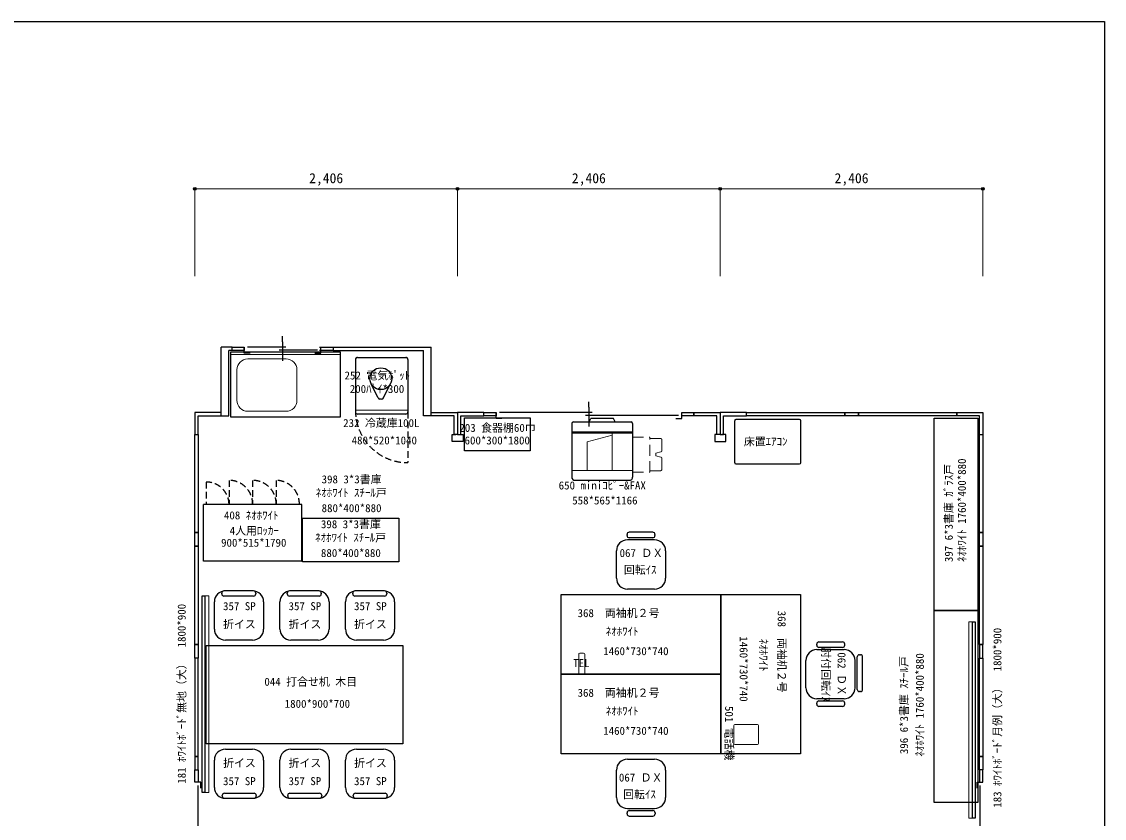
# Model space of a CAD drawing. Units: millimetres, scale not verified. Extents: x -9701 to 9964, y -7062 to 6920.
# Drawn here: x 44 to 9961, y -381 to 6920 of the extents above; entities that cross this region are included whole.
import ezdxf
from ezdxf.enums import TextEntityAlignment as Align

# ---------------------------------------------------------------- set-up
doc = ezdxf.new("R2010")
doc.units = ezdxf.units.MM
doc.header["$LTSCALE"] = 50
doc.header["$PDMODE"] = 32
doc.header["$PDSIZE"] = 25
doc.linetypes.add('DASHED1', pattern=[1.8, 1.2, -0.6])
doc.linetypes.add('DASHED2', pattern=[3, 2, -1])
for name, color, linetype, lineweight in [('0-0', 7, 'Continuous', 25), ('0-1', 7, 'Continuous', 25), ('0-3', 7, 'Continuous', 25)]:
    doc.layers.add(name, color=color, linetype=linetype, lineweight=lineweight)
doc.styles.add('ＭＳ ゴシック', font='')
doc.styles.get('ＭＳ ゴシック').set_extended_font_data('MS Gothic')

msp = doc.modelspace()

# ---------------------------------------------------------------- linework, layer by layer
at = {"layer": '0-0'}
msp.add_lwpolyline([(-9701.19, 6920.35), (9960.97, 6920.35), (9960.97, -7062.09)], dxfattribs=at)
at = {"layer": '0-1', "color": 4, "lineweight": 18}
for p, q in [((1630.92, 5387.63), (4036.92, 5387.63)), ((1630.92, 5387.63), (1630.92, 4587.63)), ((4036.92, 5387.63), (4036.92, 4587.63)), ((4036.92, 5387.63), (6442.92, 5387.63)), ((4036.92, 5387.63), (4036.92, 4587.63)), ((6442.92, 5387.63), (6442.92, 4587.63)), ((6442.92, 5387.63), (8848.92, 5387.63)), ((6442.92, 5387.63), (6442.92, 4587.63)), ((8848.92, 5387.63), (8848.92, 4587.63)), ((1960.74, 3870.13), (2960.74, 3870.13)), ((2465.74, 3830.13), (2115.74, 3830.13)), ((2015.74, 3450.13), (2015.74, 3730.13)), ((2565.74, 3450.13), (2565.74, 3730.13)), ((2115.74, 3350.13), (2465.74, 3350.13))]:
    msp.add_line(p, q, dxfattribs=at)
at = {"layer": '0-1'}
for p, q in [((2433.92, 3987.63), (2433.92, 4037.63)), ((1871.42, 3337.63), (1871.42, 3937.63)), ((1971.42, 3937.63), (1871.42, 3937.63)), ((1941.42, 3307.63), (1941.42, 3907.63)), ((1971.42, 3907.63), (1941.42, 3907.63)), ((1971.42, 3907.63), (1971.42, 3937.63)), ((2463.92, 3937.63), (2113.92, 3937.63)), ((2753.92, 3910.63), (2403.92, 3910.63)), ((2771.42, 3937.63), (2896.42, 3937.63)), ((2896.42, 3937.63), (2896.42, 3907.63)), ((2896.42, 3937.63), (3796.42, 3937.63)), ((2896.42, 3907.63), (3726.42, 3907.63)), ((3726.42, 3307.63), (3726.42, 3907.63)), ((3796.42, 3337.63), (3796.42, 3937.63)), ((5239.92, 3387.63), (5239.92, 3437.63)), ((1871.42, 3307.63), (1871.42, 3337.63)), ((1871.42, 3307.63), (1941.42, 3307.63)), ((3796.42, 3307.63), (3726.42, 3307.63)), ((3796.42, 3337.63), (4036.92, 3337.63)), ((3796.42, 3307.63), (3796.42, 3337.63)), ((4036.92, 3337.63), (4036.92, 3137.63)), ((4036.92, 3337.63), (4036.92, 3137.63)), ((4036.92, 3337.63), (4036.92, 3137.63)), ((5269.92, 3337.63), (4419.92, 3337.63)), ((6059.92, 3310.63), (5209.92, 3310.63)), ((6442.92, 3337.63), (6442.92, 3137.63)), ((6442.92, 3337.63), (6442.92, 3137.63)), ((6683.42, 3337.63), (6442.92, 3337.63)), ((6442.92, 3337.63), (6442.92, 3137.63)), ((1630.92, 3137.63), (1660.92, 3137.63)), ((3986.92, 3072.63), (3986.92, 3137.63)), ((3986.92, 3137.63), (4021.59, 3137.63)), ((4047.16, 3137.63), (4086.92, 3137.63)), ((4086.92, 3137.63), (4086.92, 3072.63)), ((6392.92, 3137.63), (6392.92, 3072.63)), ((6427.35, 3137.63), (6392.92, 3137.63)), ((6492.92, 3137.63), (6458.24, 3137.63)), ((6492.92, 3072.63), (6492.92, 3137.63)), ((8818.92, 3137.63), (8848.92, 3137.63)), ((4036.92, 3072.63), (3986.92, 3072.63)), ((4086.92, 3072.63), (4036.92, 3072.63)), ((6392.92, 3072.63), (6442.92, 3072.63)), ((6442.92, 3072.63), (6492.92, 3072.63)), ((1630.92, 1212.63), (1660.92, 1212.63)), ((1630.92, 1212.63), (1660.92, 1212.63)), ((8818.92, 1212.63), (8848.92, 1212.63)), ((8818.92, 1212.63), (8848.92, 1212.63)), ((1657.92, -79.87), (1657.92, -929.87)), ((8821.92, -79.87), (8821.92, -929.87))]:
    msp.add_line(p, q, dxfattribs=at)
for points in [[(2433.92, 3987.63), (2433.92, 3860.63), (2433.92, 3810.63)], [(2137.92, 3883.63), (2083.92, 3883.63), (2083.92, 3937.63)], [(2729.92, 3883.63), (2783.92, 3883.63), (2783.92, 3937.63)], [(2896.42, 3937.63), (2896.42, 3907.63), (2771.42, 3907.63)], [(5239.92, 3387.63), (5239.92, 3260.63), (5239.92, 3210.63)], [(1871.42, 3337.63), (1630.92, 3337.63), (1630.92, 3137.63)], [(1871.42, 3337.63), (1630.92, 3337.63), (1630.92, 3137.63)], [(1660.92, 3137.63), (1660.92, 3307.63), (1871.42, 3307.63)], [(1660.92, 3137.63), (1660.92, 3307.63), (1871.42, 3307.63)], [(4036.92, 3137.63), (4006.92, 3137.63), (4006.92, 3307.63), (3796.42, 3307.63)], [(4443.92, 3283.63), (4389.92, 3283.63), (4389.92, 3337.63)], [(6035.92, 3283.63), (6089.92, 3283.63), (6089.92, 3337.63)], [(6442.92, 3137.63), (6472.92, 3137.63), (6472.92, 3307.63), (6683.42, 3307.63), (6683.42, 3337.63)], [(8608.42, 3337.63), (8848.92, 3337.63), (8848.92, 3137.63)], [(8818.92, 3137.63), (8818.92, 3307.63), (8608.42, 3307.63), (8608.42, 3337.63)], [(8608.42, 3337.63), (8848.92, 3337.63), (8848.92, 3137.63)], [(8818.92, 3137.63), (8818.92, 3307.63), (8608.42, 3307.63), (8608.42, 3337.63)], [(1660.92, 1212.63), (1660.92, 1087.63), (1630.92, 1087.63), (1630.92, 1212.63)], [(8818.92, 1212.63), (8818.92, 1087.63), (8848.92, 1087.63), (8848.92, 1212.63)], [(1684.92, -103.87), (1684.92, -49.87), (1630.92, -49.87)], [(8794.92, -103.87), (8794.92, -49.87), (8848.92, -49.87)]]:
    msp.add_lwpolyline(points, dxfattribs=at)
for points in [[(1960.74, 3295.13), (1960.74, 3895.13), (2960.74, 3895.13), (2960.74, 3295.13)], [(2083.92, 3907.63), (1971.42, 3907.63), (1971.42, 3937.63), (2083.92, 3937.63)], [(2896.42, 3907.63), (2783.92, 3907.63), (2783.92, 3937.63), (2896.42, 3937.63)], [(4277.42, 3337.63), (4036.92, 3337.63), (4036.92, 3137.63), (4066.92, 3137.63), (4066.92, 3307.63), (4277.42, 3307.63)], [(4389.92, 3307.63), (4277.42, 3307.63), (4277.42, 3337.63), (4389.92, 3337.63)], [(6202.42, 3307.63), (6089.92, 3307.63), (6089.92, 3337.63), (6202.42, 3337.63)], [(6202.42, 3337.63), (6442.92, 3337.63), (6442.92, 3137.63), (6412.92, 3137.63), (6412.92, 3307.63), (6202.42, 3307.63)], [(7583.42, 3307.63), (6683.42, 3307.63), (6683.42, 3337.63), (7583.42, 3337.63)], [(7708.42, 3337.63), (7708.42, 3307.63), (7583.42, 3307.63), (7583.42, 3337.63)], [(8608.42, 3307.63), (7708.42, 3307.63), (7708.42, 3337.63), (8608.42, 3337.63)], [(1630.92, 2237.63), (1630.92, 3137.63), (1660.92, 3137.63), (1660.92, 2237.63)], [(8818.92, 2237.63), (8818.92, 3137.63), (8848.92, 3137.63), (8848.92, 2237.63)], [(1660.92, 2112.63), (1630.92, 2112.63), (1630.92, 2237.63), (1660.92, 2237.63)], [(8848.92, 2112.63), (8818.92, 2112.63), (8818.92, 2237.63), (8848.92, 2237.63)], [(1630.92, 1212.63), (1630.92, 2112.63), (1660.92, 2112.63), (1660.92, 1212.63)], [(8818.92, 1212.63), (8818.92, 2112.63), (8848.92, 2112.63), (8848.92, 1212.63)], [(1630.92, 187.63), (1660.92, 187.63), (1660.92, 1087.63), (1630.92, 1087.63)], [(8848.92, 187.63), (8818.92, 187.63), (8818.92, 1087.63), (8848.92, 1087.63)], [(1630.92, 62.63), (1660.92, 62.63), (1660.92, 187.63), (1630.92, 187.63)], [(8848.92, 62.63), (8818.92, 62.63), (8818.92, 187.63), (8848.92, 187.63)], [(1660.92, 62.63), (1660.92, -49.87), (1630.92, -49.87), (1630.92, 62.63)], [(8818.92, 62.63), (8818.92, -49.87), (8848.92, -49.87), (8848.92, 62.63)]]:
    msp.add_lwpolyline(points, close=True, dxfattribs=at)
at = {"layer": '0-1', "color": 4, "lineweight": 18}
for centre, start, end in [((2115.74, 3730.13), 90, 180), ((2465.74, 3730.13), 0, 90), ((2115.74, 3450.13), 180, 270), ((2465.74, 3450.13), 270, 0)]:
    msp.add_arc(centre, 100, start, end, dxfattribs=at)
at = {"layer": '0-1', "color": 4}
for p in [(1630.92, 5387.63), (4036.92, 5387.63), (6442.92, 5387.63), (8848.92, 5387.63)]:
    msp.add_point(p, dxfattribs=at)
at = {"layer": '0-3'}
for p, q in [((3101.79, 3824.03), (3101.79, 3344.03)), ((3121.79, 3844.03), (3561.79, 3844.03)), ((3581.79, 3824.03), (3581.79, 3344.03)), ((3308.52, 3472.47), (3244.11, 3604.58)), ((3359.47, 3472.47), (3423.88, 3604.58)), ((3341.5, 3461.23), (3326.49, 3461.23)), ((3561.79, 3324.03), (3121.79, 3324.03)), ((5241.8, 3252.19), (5259.12, 3282.19)), ((7170.15, 3272.99), (6585.15, 3272.99)), ((5082.8, 3237.19), (5082.8, 2747.19)), ((5097.8, 3252.19), (5625.8, 3252.19)), ((5640.8, 3237.19), (5640.8, 2747.19)), ((6575.15, 2877.99), (6575.15, 3262.99)), ((7180.15, 2877.99), (7180.15, 3262.99)), ((5640.8, 3157.19), (5082.8, 3157.19)), ((6585.15, 2867.99), (7170.15, 2867.99)), ((5112.8, 2717.19), (5610.8, 2717.19)), ((2609.77, 2495.8), (1709.77, 2495.8)), ((2609.77, 1975.8), (2609.77, 2495.8)), ((5589.14, 2210.98), (5589.14, 2220.98)), ((5825.27, 2240.98), (5609.14, 2240.98)), ((5825.27, 2190.98), (5609.14, 2190.98)), ((5845.27, 2220.98), (5845.27, 2210.98)), ((5842.27, 2170.98), (5592.27, 2170.98)), ((5492.27, 1820.98), (5492.27, 2070.98)), ((5942.27, 2070.98), (5942.27, 1820.98)), ((2169.2, 1703.47), (1896.93, 1703.47)), ((2769.2, 1703.47), (2496.93, 1703.47)), ((3369.2, 1703.47), (3096.93, 1703.47)), ((5842.27, 1720.98), (5592.27, 1720.98)), ((1810.18, 1353.47), (1810.18, 1603.47)), ((1876.93, 1676.9), (1876.93, 1683.47)), ((2169.2, 1656.9), (1896.93, 1656.9)), ((2189.2, 1683.47), (2189.2, 1676.9)), ((2260.18, 1603.47), (2260.18, 1353.47)), ((2410.18, 1353.47), (2410.18, 1603.47)), ((2476.93, 1676.9), (2476.93, 1683.47)), ((2769.2, 1656.9), (2496.93, 1656.9)), ((2789.2, 1683.47), (2789.2, 1676.9)), ((2860.18, 1603.47), (2860.18, 1353.47)), ((3010.18, 1353.47), (3010.18, 1603.47)), ((3076.93, 1676.9), (3076.93, 1683.47)), ((3369.2, 1656.9), (3096.93, 1656.9)), ((3389.2, 1683.47), (3389.2, 1676.9)), ((3460.18, 1603.47), (3460.18, 1353.47)), ((2160.18, 1253.47), (1910.17, 1253.47)), ((2760.17, 1253.47), (2510.17, 1253.47)), ((3360.18, 1253.47), (3110.17, 1253.47)), ((7326.5, 1205.98), (7326.5, 1215.98)), ((7346.5, 1235.98), (7562.95, 1235.98)), ((7582.95, 1205.98), (7582.95, 1215.98)), ((7327.27, 1165.98), (7577.27, 1165.98)), ((7562.95, 1185.98), (7346.5, 1185.98)), ((7697.27, 800.81), (7697.27, 1098.57)), ((7717.27, 1118.57), (7727.27, 1118.57)), ((7747.27, 800.81), (7747.27, 1098.57)), ((7227.27, 815.98), (7227.27, 1065.98)), ((7677.27, 815.98), (7677.27, 1065.98)), ((7577.27, 715.98), (7327.27, 715.98)), ((7346.5, 695.98), (7562.95, 695.98)), ((7727.27, 780.81), (7717.27, 780.81)), ((7326.5, 665.98), (7326.5, 675.98)), ((7562.95, 645.98), (7346.5, 645.98)), ((7582.95, 665.98), (7582.95, 675.98)), ((1910.18, 253.47), (2160.18, 253.47)), ((2510.18, 253.47), (2760.18, 253.47)), ((3110.18, 253.47), (3360.18, 253.47)), ((1810.18, -96.53), (1810.18, 153.47)), ((2260.18, 153.47), (2260.18, -96.53)), ((2410.18, -96.53), (2410.18, 153.47)), ((2860.18, 153.47), (2860.18, -96.53)), ((3010.18, -96.53), (3010.18, 153.47)), ((3460.18, 153.47), (3460.18, -96.53)), ((5592.27, 160.98), (5842.27, 160.98)), ((5492.27, -189.02), (5492.27, 60.98)), ((5942.27, 60.98), (5942.27, -189.02)), ((1881.15, -176.53), (1881.15, -169.96)), ((1901.15, -149.96), (2173.42, -149.96)), ((1901.15, -196.53), (2173.42, -196.53)), ((2193.42, -169.96), (2193.42, -176.53)), ((2481.15, -176.53), (2481.15, -169.96)), ((2501.15, -149.96), (2773.42, -149.96)), ((2501.15, -196.53), (2773.42, -196.53)), ((2793.42, -169.96), (2793.42, -176.53)), ((3081.15, -176.53), (3081.15, -169.96)), ((3101.15, -149.96), (3373.42, -149.96)), ((3101.15, -196.53), (3373.42, -196.53)), ((3393.42, -169.96), (3393.42, -176.53)), ((5592.27, -289.02), (5842.27, -289.02)), ((5589.27, -339.02), (5589.27, -329.02)), ((5609.27, -309.02), (5825.4, -309.02)), ((5609.27, -359.02), (5825.4, -359.02)), ((5845.4, -329.02), (5845.4, -339.02))]:
    msp.add_line(p, q, dxfattribs=at)
at = {"layer": '0-3', "color": 4, "lineweight": 18}
for p, q in [((3581.79, 3359.03), (3101.79, 3359.03)), ((5640.8, 3150.18), (5082.8, 3150.18)), ((5451.55, 3130.46), (5222.64, 3069.12)), ((5451.55, 2808.44), (5451.55, 3150.18)), ((5222.64, 3069.12), (5222.64, 2808.44)), ((5082.8, 2808.44), (5640.8, 2808.44)), ((1722.6, 1657.87), (1757.6, 1657.87)), ((1757.6, -142.13), (1757.6, 1657.87)), ((8719.2, 1421.43), (8719.2, -378.58)), ((8754.2, 1421.43), (8719.2, 1421.43)), ((5146.31, 951.19), (5146.31, 1123.19)), ((5191.31, 1133.19), (5156.31, 1133.19)), ((5201.31, 951.19), (5201.31, 1123.19)), ((5156.31, 941.19), (5191.31, 941.19)), ((6567.88, 469.62), (6567.88, 305.62)), ((6577.88, 479.62), (6783.88, 479.62)), ((6793.88, 305.62), (6793.88, 469.62)), ((6577.88, 295.62), (6783.88, 295.62)), ((1722.6, -142.13), (1757.6, -142.13)), ((8754.2, -378.58), (8719.2, -378.58))]:
    msp.add_line(p, q, dxfattribs=at)
at = {"layer": '0-3', "linetype": 'DASHED1'}
for p, q in [((3581.79, 3344.03), (3581.79, 2879.03)), ((1735.9, 2701.44), (1735.9, 2500.71)), ((1944.2, 2716.87), (1944.2, 2492.99)), ((2160.22, 2716.73), (2160.22, 2492.99)), ((2376.25, 2716.83), (2376.25, 2492.99))]:
    msp.add_line(p, q, dxfattribs=at)
at = {"layer": '0-3', "color": 4, "linetype": 'DASHED2', "lineweight": 18}
for p, q in [((5640.8, 3114.09), (5798.92, 3114.09)), ((5798.92, 2792.65), (5798.92, 3114.09)), ((5893.8, 3101.68), (5798.92, 3101.68)), ((5908.8, 2992.56), (5908.8, 3086.68)), ((5897.68, 2978.07), (5853.06, 2966.12)), ((5853.06, 2966.12), (5853.06, 2940.92)), ((5897.68, 2928.96), (5853.06, 2940.92)), ((5908.8, 2820.06), (5908.8, 2914.48)), ((5640.8, 2792.65), (5798.92, 2792.65)), ((5893.8, 2805.06), (5798.92, 2805.06))]:
    msp.add_line(p, q, dxfattribs=at)
at = {"layer": '0-3'}
for points in [[(4100.87, 2988.22), (4100.87, 3288.22), (4700.87, 3288.22), (4700.87, 2988.22)], [(8801.97, 1525.31), (8401.97, 1525.31), (8401.97, 3285.31), (8801.97, 3285.31)], [(2617.63, 1971.21), (2617.63, 2371.21), (3497.63, 2371.21), (3497.63, 1971.21)], [(1722.6, -142.13), (1697.6, -142.13), (1697.6, 1657.87), (1722.6, 1657.87)], [(4987.27, 940.98), (4987.27, 1670.98), (6447.27, 1670.98), (6447.27, 940.98)], [(6447.27, 1670.98), (7177.27, 1670.98), (7177.27, 210.98), (6447.27, 210.98)], [(8801.97, -234.69), (8401.97, -234.69), (8401.97, 1525.31), (8801.97, 1525.31)], [(8754.2, 1421.43), (8779.2, 1421.43), (8779.2, -378.58), (8754.2, -378.58)], [(1735.18, 303.47), (1735.18, 1203.47), (3535.18, 1203.47), (3535.18, 303.47)], [(4987.27, 210.98), (4987.27, 940.98), (6447.27, 940.98), (6447.27, 210.98)]]:
    msp.add_lwpolyline(points, close=True, dxfattribs=at)
for points in [[(5481.8, 3252.19), (5464.48, 3282.19), (5259.12, 3282.19)], [(2609.77, 1975.8), (1709.77, 1975.8), (1709.77, 2495.8)]]:
    msp.add_lwpolyline(points, dxfattribs=at)
msp.add_circle((3334, 3648.4), 100, dxfattribs=at)
for centre, radius, start, end in [((3121.79, 3824.03), 20, 90, 180), ((3561.79, 3824.03), 20, 0, 90), ((3326.49, 3481.23), 20, 205.99115, 270), ((3341.5, 3481.23), 20, 270, 334.00885), ((3121.79, 3344.03), 20, 180, 270), ((3561.79, 3344.03), 20, 270, 0), ((6585.15, 3262.99), 10, 90, 180), ((7170.15, 3262.99), 10, 0, 90), ((5097.8, 3237.19), 15, 90, 180), ((5625.8, 3237.19), 15, 0, 90), ((6585.15, 2877.99), 10, 180, 270), ((7170.15, 2877.99), 10, 270, 0), ((5112.8, 2747.19), 30, 180, 270), ((5610.8, 2747.19), 30, 270, 0), ((5609.14, 2220.98), 20, 90, 180), ((5609.14, 2210.98), 20, 180, 270), ((5825.27, 2220.98), 20, 0, 90), ((5825.27, 2210.98), 20, 270, 0), ((5592.27, 2070.98), 100, 90, 180), ((5842.27, 2070.98), 100, 0, 90), ((5592.27, 1820.98), 100, 180, 270), ((5842.27, 1820.98), 100, 270, 0), ((1910.17, 1603.47), 100, 90, 180), ((1896.93, 1683.47), 20, 90, 180), ((2160.18, 1603.47), 100, 0, 90), ((2169.2, 1683.47), 20, 0, 90), ((2510.17, 1603.47), 100, 90, 180), ((2496.93, 1683.47), 20, 90, 180), ((2760.17, 1603.47), 100, 0, 90), ((2769.2, 1683.47), 20, 0, 90), ((3110.17, 1603.47), 100, 90, 180), ((3096.93, 1683.47), 20, 90, 180), ((3360.18, 1603.47), 100, 0, 90), ((3369.2, 1683.47), 20, 0, 90), ((1896.93, 1676.9), 20, 180, 270), ((2169.2, 1676.9), 20, 270, 0), ((2496.93, 1676.9), 20, 180, 270), ((2769.2, 1676.9), 20, 270, 0), ((3096.93, 1676.9), 20, 180, 270), ((3369.2, 1676.9), 20, 270, 0), ((1910.17, 1353.47), 100, 180, 270), ((2160.18, 1353.47), 100, 270, 0), ((2510.17, 1353.47), 100, 180, 270), ((2760.17, 1353.47), 100, 270, 0), ((3110.17, 1353.47), 100, 180, 270), ((3360.18, 1353.47), 100, 270, 0), ((7346.5, 1215.98), 20, 90, 180), ((7346.5, 1205.98), 20, 180, 270), ((7562.95, 1215.98), 20, 0, 90), ((7562.95, 1205.98), 20, 270, 0), ((7327.27, 1065.98), 100, 90, 180), ((7577.27, 1065.98), 100, 0, 90), ((7717.27, 1098.57), 20, 90, 180), ((7727.27, 1098.57), 20, 0, 90), ((7727.27, 1098.57), 20, 0, 90), ((7327.27, 815.98), 100, 180, 270), ((7577.27, 815.98), 100, 270, 0), ((7717.27, 800.81), 20, 180, 270), ((7727.27, 800.81), 20, 270, 0), ((7346.5, 675.98), 20, 90, 180), ((7562.95, 675.98), 20, 0, 90), ((7346.5, 665.98), 20, 180, 270), ((7562.95, 665.98), 20, 270, 0), ((1910.18, 153.47), 100, 90, 180), ((2160.18, 153.47), 100, 0, 90), ((2510.18, 153.47), 100, 90, 180), ((2760.18, 153.47), 100, 0, 90), ((3110.18, 153.47), 100, 90, 180), ((3360.18, 153.47), 100, 0, 90), ((5592.27, 60.98), 100, 90, 180), ((5842.27, 60.98), 100, 0, 90), ((1910.18, -96.53), 100, 180, 270), ((2160.18, -96.53), 100, 270, 0), ((2510.18, -96.53), 100, 180, 270), ((2760.18, -96.53), 100, 270, 0), ((3110.18, -96.53), 100, 180, 270), ((3360.18, -96.53), 100, 270, 0), ((1901.15, -169.96), 20, 90, 180), ((1901.15, -176.53), 20, 180, 270), ((2173.42, -169.96), 20, 0, 90), ((2173.42, -176.53), 20, 270, 0), ((2501.15, -169.96), 20, 90, 180), ((2501.15, -176.53), 20, 180, 270), ((2773.42, -169.96), 20, 0, 90), ((2773.42, -176.53), 20, 270, 0), ((3101.15, -169.96), 20, 90, 180), ((3101.15, -176.53), 20, 180, 270), ((3373.42, -169.96), 20, 0, 90), ((3373.42, -176.53), 20, 270, 0), ((5592.27, -189.02), 100, 180, 270), ((5842.27, -189.02), 100, 270, 0), ((5609.27, -329.02), 20, 90, 180), ((5609.27, -339.02), 20, 180, 270), ((5825.4, -329.02), 20, 0, 90), ((5825.4, -339.02), 20, 270, 0)]:
    msp.add_arc(centre, radius, start, end, dxfattribs=at)
at = {"layer": '0-3', "linetype": 'DASHED1'}
for centre, radius, start, end in [((3581.79, 3359.03), 480, 180, 270), ((1735.9, 2492.99), 208.45, 2.1212, 90), ((1944.2, 2500.71), 216.16, 357.95448, 90), ((2160.22, 2500.71), 216.02, 0, 90), ((2372.39, 2500.71), 216.16, 357.95448, 88.97754)]:
    msp.add_arc(centre, radius, start, end, dxfattribs=at)
at = {"layer": '0-3', "color": 4, "linetype": 'DASHED2', "lineweight": 18}
for centre, start, end in [((5893.8, 3086.68), 0, 90), ((5893.8, 2992.56), 284.99998, 0), ((5893.8, 2914.48), 0, 74.99998), ((5893.8, 2820.06), 270, 0)]:
    msp.add_arc(centre, 15, start, end, dxfattribs=at)
at = {"layer": '0-3', "color": 4, "lineweight": 18}
for centre, start, end in [((5156.31, 1123.19), 90, 180), ((5191.31, 1123.19), 0, 90), ((5156.31, 951.19), 180, 270), ((5191.31, 951.19), 270, 0), ((6577.88, 469.62), 90, 180), ((6783.88, 469.62), 0, 90), ((6577.88, 305.62), 180, 270), ((6783.88, 305.62), 270, 0)]:
    msp.add_arc(centre, 10, start, end, dxfattribs=at)

# ---------------------------------------------------------------- texts
at = {"layer": '0-1', "color": 4, "style": 'ＭＳ ゴシック'}
for p in [(2677.67, 5412.63), (5083.67, 5412.63), (7489.67, 5412.63)]:
    msp.add_text('2,406', height=91.64, dxfattribs=at).set_placement(p, align=Align.BOTTOM_LEFT)
at = {"layer": '0-3', "color": 4, "style": 'ＭＳ ゴシック'}
for s, p in [('252 電気ﾎﾟｯﾄ', (3001.96, 3619.15)), ('200ﾊﾟｲ*300', (3049.68, 3495.49)), ('232 冷蔵庫100L', (2989.06, 3183.41)), ('203 食器棚60巾', (4053.48, 3139.42)), ('480*520*1040', (3066.71, 3024.23)), ('600*300*1800', (4101.13, 3023.91)), ('床置ｴｱｺﾝ', (6659.15, 3013.52)), ('398 3*3書庫', (2791.87, 2667.38)), ('650 miniｺﾋﾟｰ&FAX', (4963.14, 2611.5)), ('ﾈｵﾎﾜｲﾄ ｽﾁｰﾙ戸', (2738.68, 2544.74)), ('880*400*880', (2791.87, 2403.51)), ('558*565*1166', (5087.21, 2474.2)), ('408 ﾈｵﾎﾜｲﾄ', (1897.39, 2337.33)), ('4人用ﾛｯｶｰ', (1950.17, 2196.59)), ('398 3*3書庫', (2785.54, 2256.16)), ('900*515*1790', (1871, 2086.63)), ('ﾈｵﾎﾜｲﾄ ｽﾁｰﾙ戸', (2732.36, 2133.51)), ('880*400*880', (2785.54, 1992.29)), ('067 ＤＸ', (5521.17, 1992.4)), ('回転ｲｽ', (5559.78, 1837.97)), ('357 SP', (1888.96, 1505.21)), ('357 SP', (2488.96, 1505.21)), ('357 SP', (3088.96, 1505.21)), ('368\u3000両袖机２号', (5136.21, 1441.56)), ('折イス', (1888.96, 1339.27)), ('折イス', (2488.96, 1339.27)), ('折イス', (3088.96, 1339.27)), ('ﾈｵﾎﾜｲﾄ', (5394.46, 1273.96)), ('1460*730*740', (5371.06, 1092.93)), ('TEL', (5096.32, 983.03)), ('044 打合せ机 木目', (2267.46, 812.8)), ('368\u3000両袖机２号', (5136.21, 711.56)), ('1800*900*700', (2454, 610.72)), ('ﾈｵﾎﾜｲﾄ', (5394.46, 543.96)), ('1460*730*740', (5371.06, 362.93)), ('折イス', (1888.96, 67.67)), ('折イス', (2488.96, 67.67)), ('折イス', (3088.96, 67.67)), ('067 ＤＸ', (5514.76, -65.17)), ('357 SP', (1888.96, -98.27)), ('357 SP', (2488.96, -98.27)), ('357 SP', (3088.96, -98.27)), ('回転ｲｽ', (5553.36, -219.6))]:
    msp.add_text(s, height=73.31, dxfattribs=at).set_placement(p, align=Align.BOTTOM_LEFT)
for s, rotation, p in [('ﾈｵﾎﾜｲﾄ 1760*400*880', 90, (8714.76, 1968.81)), ('397 6*3書庫 ｶﾞﾗｽ戸', 90, (8594.72, 1967.88)), ('181 ﾎﾜｲﾄﾎﾞｰﾄﾞ無地（大）\u30001800*900', 90, (1568.75, -63.53)), ('368\u3000両袖机２号', 270, (6947.85, 1522.04)), ('183 ﾎﾜｲﾄﾎﾞｰﾄﾞ月例（大）\u30001800*900', 90, (9039.98, -283.26)), ('1460*730*740', 270, (6599.22, 1287.19)), ('ﾈｵﾎﾜｲﾄ', 270, (6780.25, 1263.79)), ('肘付回転ｲｽ', 270, (7351.74, 1186.31)), ('062 ＤＸ', 270, (7496.51, 1140.81)), ('396 6*3書庫 ｽﾁｰﾙ戸', 90, (8184.93, 207.88)), ('ﾈｵﾎﾜｲﾄ 1760*400*880', 90, (8329.41, 184.61)), ('501 電話機', 270, (6465.65, 649.35))]:
    msp.add_text(s, height=73.31, rotation=rotation, dxfattribs=at).set_placement(p, align=Align.BOTTOM_LEFT)

doc.saveas('drawing.dxf')
